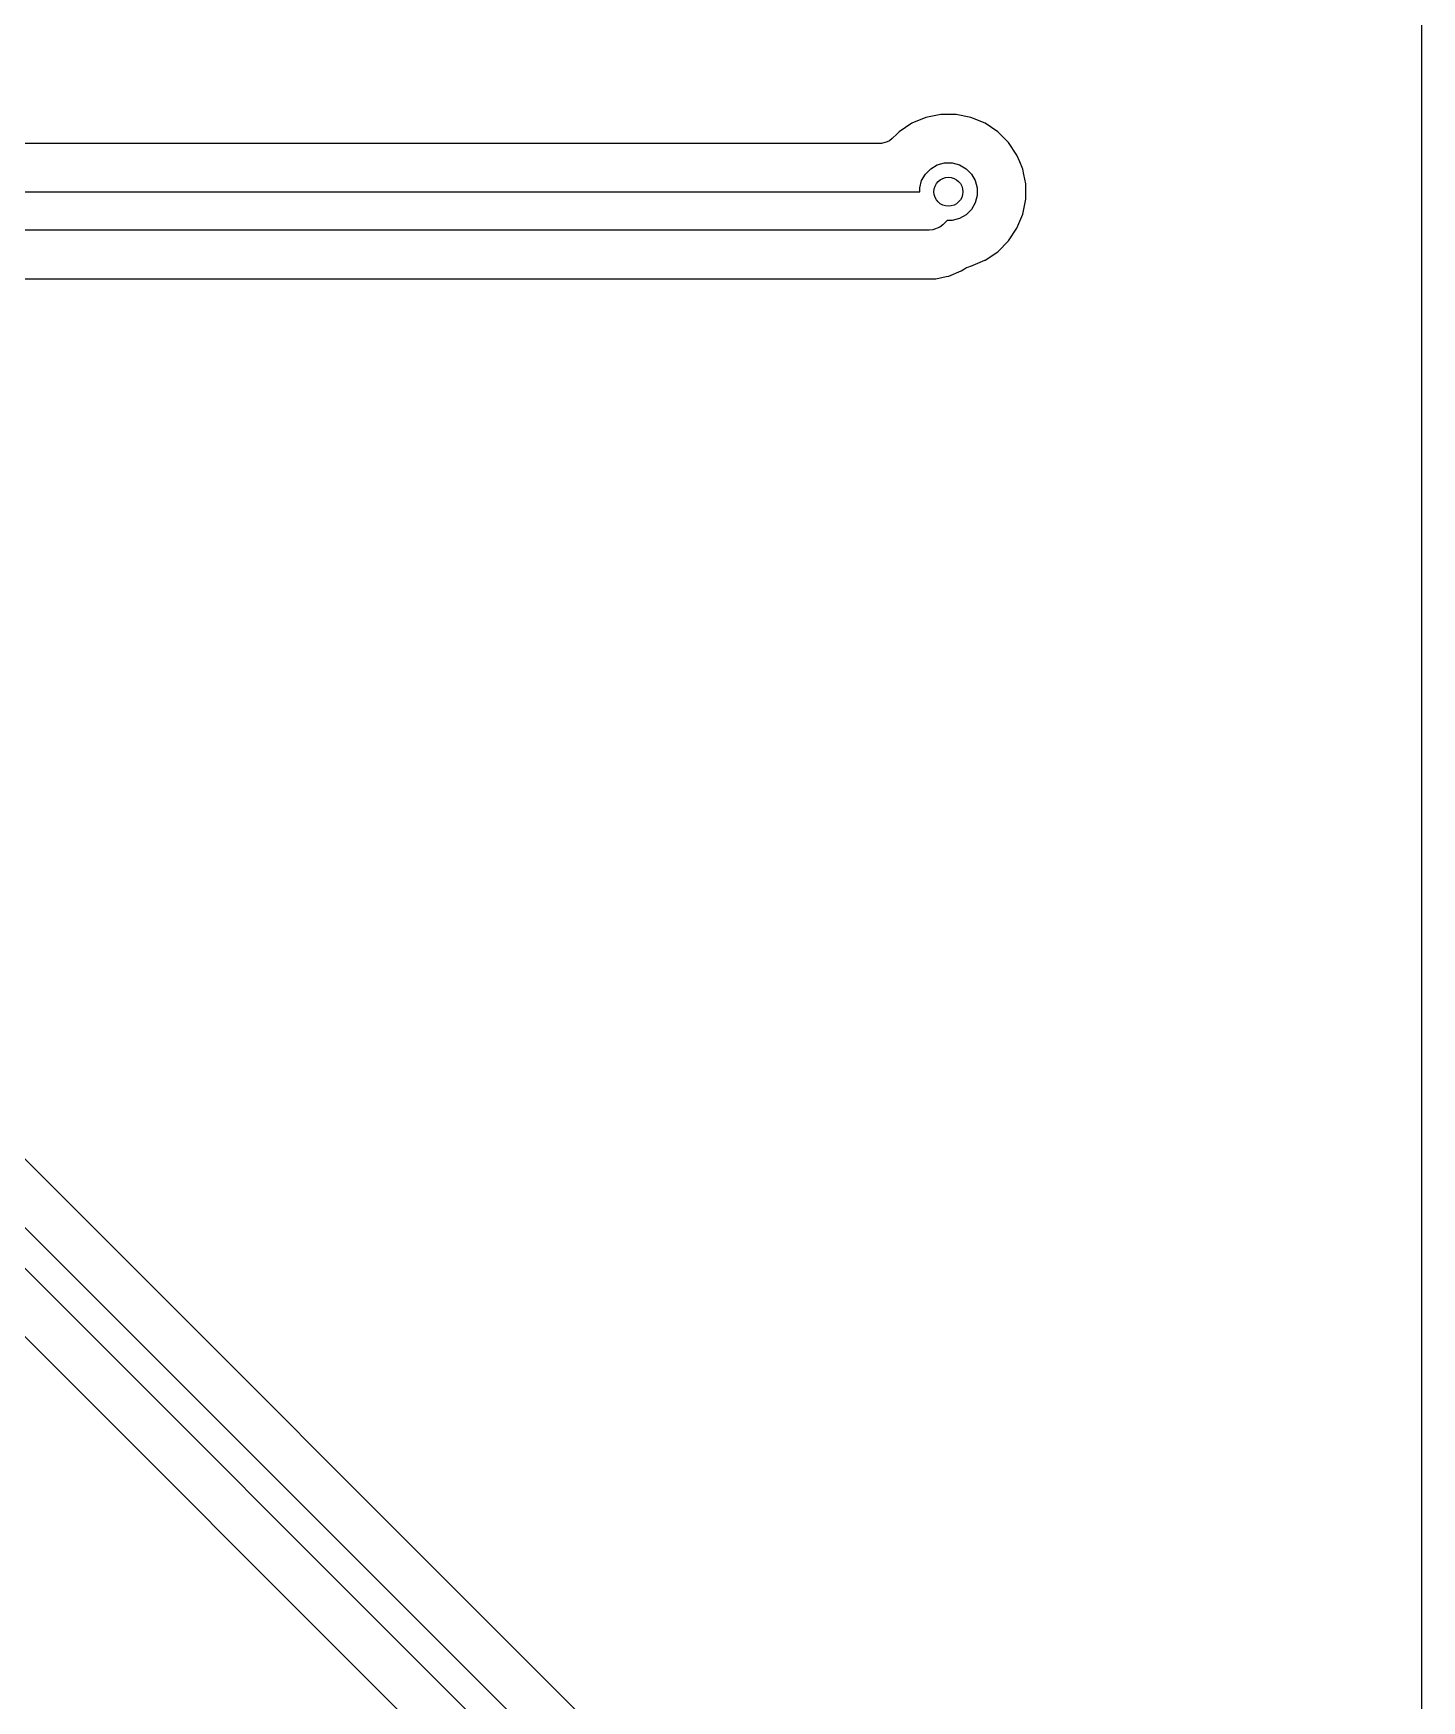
# Model space of a CAD drawing. Header units: inches. Extents: x -1.73 to 1.75, y 0.02 to 4.69.
# Drawn here: x 0.871 to 1.437, y 2.275 to 2.954 of the extents above; entities that cross this region are included whole.
import ezdxf

# ---------------------------------------------------------------- set-up
doc = ezdxf.new("R2010")
doc.units = ezdxf.units.IN
doc.header["$MEASUREMENT"] = 0
doc.layers.add('BLACK', color=250, linetype='CONTINUOUS')

msp = doc.modelspace()

# ---------------------------------------------------------------- linework, layer by layer
at = {"layer": 'BLACK', "linetype": 'CONTINUOUS'}
for p, q in [((1.43699, 3.3333), (1.43699, 1.80436)), ((1.22917, 2.91769), (1.224, 2.91424)), ((1.2349, 2.92007), (1.22917, 2.91769)), ((1.22917, 2.91769), (1.22917, 2.91769)), ((1.22917, 2.91769), (1.22917, 2.91769)), ((1.24099, 2.92128), (1.2349, 2.92007)), ((1.2349, 2.92007), (1.2349, 2.92007)), ((1.2472, 2.92128), (1.24099, 2.92128)), ((1.24099, 2.92128), (1.24099, 2.92128)), ((1.24099, 2.92128), (1.24099, 2.92128)), ((1.25329, 2.92007), (1.2472, 2.92128)), ((1.2472, 2.92128), (1.2472, 2.92128)), ((1.2472, 2.92128), (1.2472, 2.92128)), ((1.25902, 2.91769), (1.25329, 2.92007)), ((1.25329, 2.92007), (1.25329, 2.92007)), ((1.26418, 2.91424), (1.25902, 2.91769)), ((1.25902, 2.91769), (1.25902, 2.91769)), ((1.25902, 2.91769), (1.25902, 2.91769)), ((1.25902, 2.91769), (1.25902, 2.91769)), ((1.25902, 2.91769), (1.25902, 2.91769)), ((1.21679, 2.90947), (-0.36073, 2.90947)), ((1.21913, 2.91007), (1.21679, 2.90947)), ((1.22004, 2.91056), (1.21913, 2.91007)), ((1.22116, 2.91139), (1.22004, 2.91056)), ((1.22317, 2.91341), (1.22116, 2.91139)), ((1.224, 2.91424), (1.22317, 2.91341)), ((1.22317, 2.91341), (1.22317, 2.91341)), ((1.224, 2.91424), (1.224, 2.91424)), ((1.26857, 2.90985), (1.26418, 2.91424)), ((1.26418, 2.91424), (1.26418, 2.91424)), ((1.26418, 2.91424), (1.26418, 2.91424)), ((1.27202, 2.90469), (1.26857, 2.90985)), ((1.26857, 2.90985), (1.26857, 2.90985)), ((1.26857, 2.90985), (1.26857, 2.90985)), ((1.27315, 2.90198), (1.27202, 2.90469)), ((1.27202, 2.90469), (1.27202, 2.90469)), ((1.23318, 2.89428), (1.23472, 2.89695)), ((1.23472, 2.89695), (1.2369, 2.89913)), ((1.2369, 2.89913), (1.23957, 2.90068)), ((1.23957, 2.90068), (1.24255, 2.90147)), ((1.24255, 2.90147), (1.24564, 2.90147)), ((1.24564, 2.90147), (1.24861, 2.90068)), ((1.24861, 2.90068), (1.25128, 2.89913)), ((1.25128, 2.89913), (1.25346, 2.89695)), ((1.25346, 2.89695), (1.25501, 2.89428)), ((1.2744, 2.89896), (1.27315, 2.90198)), ((1.27482, 2.89682), (1.2744, 2.89896)), ((1.2744, 2.89896), (1.2744, 2.89896)), ((1.27559, 2.89295), (1.27482, 2.89682)), ((-0.36927, 2.88976), (1.23238, 2.88976)), ((1.23238, 2.89131), (1.23318, 2.89428)), ((1.23238, 2.88976), (1.23238, 2.89131)), ((1.25501, 2.89428), (1.2558, 2.89131)), ((1.2558, 2.89131), (1.2558, 2.88822)), ((1.27561, 2.89288), (1.27559, 2.89295)), ((1.27561, 2.89287), (1.27561, 2.89288)), ((1.27561, 2.88666), (1.27561, 2.89287)), ((1.27561, 2.89287), (1.27561, 2.89287)), ((1.25346, 2.88257), (1.25128, 2.88039)), ((1.25501, 2.88524), (1.25346, 2.88257)), ((1.2558, 2.88822), (1.25501, 2.88524)), ((1.2744, 2.88057), (1.27561, 2.88666)), ((1.2406, 2.87534), (1.23776, 2.87417)), ((1.24179, 2.87632), (1.2406, 2.87534)), ((1.24352, 2.87805), (1.24179, 2.87632)), ((1.24564, 2.87805), (1.24352, 2.87805)), ((1.24861, 2.87885), (1.24564, 2.87805)), ((1.25128, 2.88039), (1.24861, 2.87885)), ((1.27202, 2.87484), (1.2744, 2.88057)), ((1.23622, 2.87402), (-0.36927, 2.87402)), ((1.23776, 2.87417), (1.23622, 2.87402)), ((1.26418, 2.86528), (1.26857, 2.86967)), ((1.26857, 2.86967), (1.27202, 2.87484)), ((1.25329, 2.85946), (1.25894, 2.8618)), ((1.25894, 2.8618), (1.25902, 2.86183)), ((1.25902, 2.86183), (1.26418, 2.86528)), ((1.25902, 2.86183), (1.25902, 2.86183)), ((1.25902, 2.86183), (1.25902, 2.86183)), ((1.23894, 2.85431), (1.24321, 2.85516)), ((1.24321, 2.85516), (1.24426, 2.85537)), ((1.24426, 2.85537), (1.24928, 2.85745)), ((1.24928, 2.85745), (1.25066, 2.85837)), ((1.25066, 2.85837), (1.25151, 2.85882)), ((1.25151, 2.85882), (1.25238, 2.85918)), ((1.25238, 2.85918), (1.25306, 2.85939)), ((1.25306, 2.85939), (1.25329, 2.85946)), ((1.25306, 2.85939), (1.25306, 2.85939)), ((1.25329, 2.85946), (1.25329, 2.85946)), ((-0.36073, 2.85431), (1.23894, 2.85431)), ((1.31123, 2.05176), (0.67439, 2.6886)), ((0.65306, 2.68206), (1.29551, 2.03961)), ((1.28543, 2.03299), (0.64471, 2.67371)), ((0.63815, 2.65241), (1.2638, 2.02675))]:
    msp.add_line(p, q, dxfattribs=at)
at = {"layer": 'BLACK'}
msp.add_circle((1.24409, 2.88976), 0.00591, dxfattribs=at)
at = {"layer": 'WHITE'}
msp.add_circle((1.24409, 2.88976), 0.00591, dxfattribs=at)

doc.saveas('drawing.dxf')
